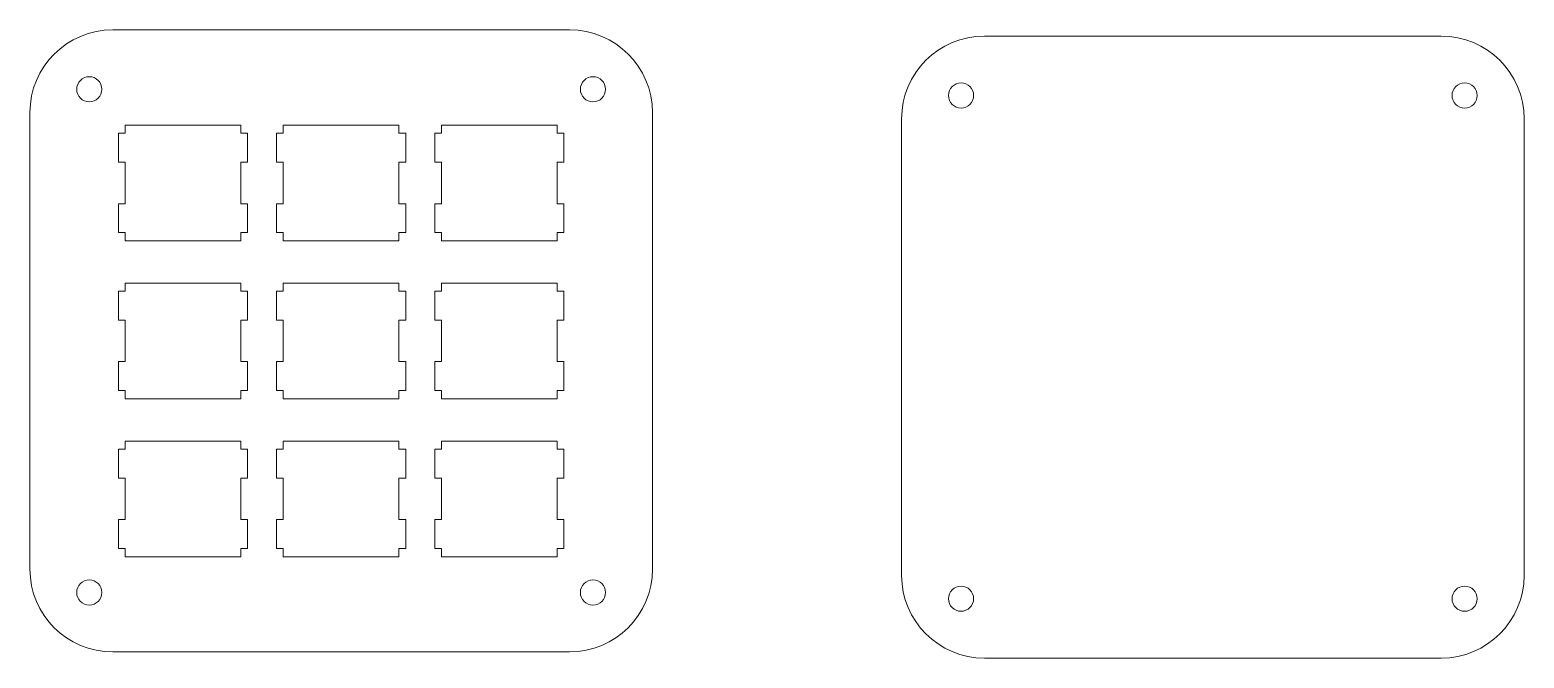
# Model space of a CAD drawing. Header units: millimetres. Extents: x 31 to 212, y 12 to 88.
import ezdxf

# ---------------------------------------------------------------- set-up
doc = ezdxf.new("R2010")
doc.units = ezdxf.units.MM
doc.header["$MEASUREMENT"] = 0
doc.layers.add('Cutout', color=7, linetype='Continuous', lineweight=0, true_color=0xde3535)

msp = doc.modelspace()

# ---------------------------------------------------------------- linework, layer by layer
at = {"layer": 'Cutout', "lineweight": 0}
for p, q in [((41.08, 87.6), (96.26, 87.6)), ((146.35, 86.85), (201.53, 86.85)), ((31.08, 22.42), (31.08, 77.6)), ((106.26, 77.6), (106.26, 22.42)), ((136.35, 21.67), (136.35, 76.85)), ((211.53, 76.85), (211.53, 21.67)), ((96.26, 12.42), (41.08, 12.42)), ((201.53, 11.67), (146.35, 11.67))]:
    msp.add_line(p, q, dxfattribs=at)
at = {"layer": 'Cutout'}
for points in [[(56.56, 76.08), (56.56, 75.1), (57.37, 75.1), (57.37, 71.6), (56.56, 71.6), (56.56, 66.59), (57.37, 66.59), (57.37, 63.09), (56.56, 63.09), (56.56, 62.11), (42.59, 62.11), (42.59, 63.09), (41.78, 63.09), (41.78, 66.59), (42.59, 66.59), (42.59, 71.6), (41.78, 71.6), (41.78, 75.1), (42.59, 75.1), (42.59, 76.08)], [(75.65, 76.08), (75.65, 75.1), (76.46, 75.1), (76.46, 71.6), (75.65, 71.6), (75.65, 66.59), (76.46, 66.59), (76.46, 63.09), (75.65, 63.09), (75.65, 62.11), (61.68, 62.11), (61.68, 63.09), (60.87, 63.09), (60.87, 66.59), (61.68, 66.59), (61.68, 71.6), (60.87, 71.6), (60.87, 75.1), (61.68, 75.1), (61.68, 76.08)], [(94.74, 76.08), (94.74, 75.1), (95.55, 75.1), (95.55, 71.6), (94.74, 71.6), (94.74, 66.59), (95.55, 66.59), (95.55, 63.09), (94.74, 63.09), (94.74, 62.11), (80.77, 62.11), (80.77, 63.09), (79.96, 63.09), (79.96, 66.59), (80.77, 66.59), (80.77, 71.6), (79.96, 71.6), (79.96, 75.1), (80.77, 75.1), (80.77, 76.08)], [(56.56, 56.99), (56.56, 56.01), (57.37, 56.01), (57.37, 52.51), (56.56, 52.51), (56.56, 47.5), (57.37, 47.5), (57.37, 44), (56.56, 44), (56.56, 43.02), (42.59, 43.02), (42.59, 44), (41.78, 44), (41.78, 47.5), (42.59, 47.5), (42.59, 52.51), (41.78, 52.51), (41.78, 56.01), (42.59, 56.01), (42.59, 56.99)], [(75.65, 56.99), (75.65, 56.01), (76.46, 56.01), (76.46, 52.51), (75.65, 52.51), (75.65, 47.5), (76.46, 47.5), (76.46, 44), (75.65, 44), (75.65, 43.02), (61.68, 43.02), (61.68, 44), (60.87, 44), (60.87, 47.5), (61.68, 47.5), (61.68, 52.51), (60.87, 52.51), (60.87, 56.01), (61.68, 56.01), (61.68, 56.99)], [(94.74, 56.99), (94.74, 56.01), (95.55, 56.01), (95.55, 52.51), (94.74, 52.51), (94.74, 47.5), (95.55, 47.5), (95.55, 44), (94.74, 44), (94.74, 43.02), (80.77, 43.02), (80.77, 44), (79.96, 44), (79.96, 47.5), (80.77, 47.5), (80.77, 52.51), (79.96, 52.51), (79.96, 56.01), (80.77, 56.01), (80.77, 56.99)], [(56.56, 37.9), (56.56, 36.92), (57.37, 36.92), (57.37, 33.42), (56.56, 33.42), (56.56, 28.41), (57.37, 28.41), (57.37, 24.91), (56.56, 24.91), (56.56, 23.93), (42.59, 23.93), (42.59, 24.91), (41.78, 24.91), (41.78, 28.41), (42.59, 28.41), (42.59, 33.42), (41.78, 33.42), (41.78, 36.92), (42.59, 36.92), (42.59, 37.9)], [(75.65, 37.9), (75.65, 36.92), (76.46, 36.92), (76.46, 33.42), (75.65, 33.42), (75.65, 28.41), (76.46, 28.41), (76.46, 24.91), (75.65, 24.91), (75.65, 23.93), (61.68, 23.93), (61.68, 24.91), (60.87, 24.91), (60.87, 28.41), (61.68, 28.41), (61.68, 33.42), (60.87, 33.42), (60.87, 36.92), (61.68, 36.92), (61.68, 37.9)], [(94.74, 37.9), (94.74, 36.92), (95.55, 36.92), (95.55, 33.42), (94.74, 33.42), (94.74, 28.41), (95.55, 28.41), (95.55, 24.91), (94.74, 24.91), (94.74, 23.93), (80.77, 23.93), (80.77, 24.91), (79.96, 24.91), (79.96, 28.41), (80.77, 28.41), (80.77, 33.42), (79.96, 33.42), (79.96, 36.92), (80.77, 36.92), (80.77, 37.9)]]:
    msp.add_lwpolyline(points, close=True, dxfattribs=at)
at = {"layer": 'Cutout', "lineweight": 0}
for centre in [(38.25, 80.42), (99.08, 80.42), (143.53, 79.67), (204.35, 79.67), (38.25, 19.6), (99.08, 19.6), (143.53, 18.85), (204.35, 18.85)]:
    msp.add_circle(centre, 1.52, dxfattribs=at)
for centre, start, end in [((41.08, 77.6), 90, 180), ((96.26, 77.6), 360, 90), ((146.35, 76.85), 90, 180), ((201.53, 76.85), 360, 90), ((41.08, 22.42), 180, 270), ((96.26, 22.42), 270, 360), ((146.35, 21.67), 180, 270), ((201.53, 21.67), 270, 360)]:
    msp.add_arc(centre, 10, start, end, dxfattribs=at)

doc.saveas('drawing.dxf')
